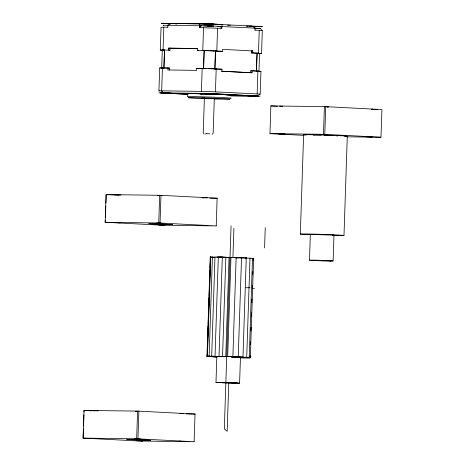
<?xml version="1.0" encoding="UTF-8"?>
<svg xmlns="http://www.w3.org/2000/svg" width="465" height="465" viewBox="0 0 465 465"><rect width="100%" height="100%" fill="white"/><g stroke="black" fill="none" stroke-linecap="round" stroke-linejoin="round"><path stroke-width="0.7" d="M83.456 428.893L83.154 438.123L139.948 441.035L194.201 441.738L137.303 438.809L83.049 438.106L84.037 410.403L138.221 411.118L195.12 414.048L186.372 413.943M83.555 426.05L83.927 414.687M84.026 411.851L83.967 410.415L91.989 410.839M105.218 222.276L159.396 222.991L216.295 225.92L162.047 225.211L105.148 222.282L106.136 194.585L160.315 195.3L217.219 198.23L209.913 198.142M105.247 222.299L105.317 220.172M105.41 217.329L105.788 205.972M105.881 203.129L106.165 194.608M136.658 438.791L137.576 411.101M137.954 438.832L138.872 411.141M159.326 90.867L158.931 90.803L159.698 67.942L169.353 68.053L169.289 70.035M162.494 50.261L160.297 50.075L161.07 27.214L167.929 27.232M161.681 68.006L162.285 50.144L164.558 50.11L163.959 67.977L161.681 68.006L162 68.059M169.353 68.053L162.436 67.902L161.669 90.762L163.041 92.82L160.89 92.837L187.732 94.302M160.297 50.075L163.041 50.034L163.808 27.173M158.751 222.968L159.669 195.277M160.053 223.014L160.971 195.323M167.778 27.232L167.848 25.244L170.858 23.424L172.021 23.477M167.917 67.977L167.853 69.965L196.619 70.366L196.689 68.384L206.14 68.582M198.729 50.592L197.288 50.516L197.358 48.529L168.586 48.128L168.522 50.115L169.958 50.185L170.021 48.203L197.358 48.587M187.668 93.25L187.552 96.72A21.849 0.407 1.9 0 1 206.024 96.929A21.849 0.407 1.9 0 1 230.344 98.039L231.221 98.173A21.849 0.407 1.9 0 1 230.611 98.26M201.397 91.32L202.17 68.46L203.606 68.529L204.205 50.668L202.769 50.592L203.542 27.731L221.875 28.417M196.689 68.384L203.513 68.529L204.112 50.668L206.745 50.72M204.402 97.888L203.222 133.013L204.181 134.036M194.132 441.75L195.021 414.03M214.33 98.22L213.144 133.345L212.121 134.304M215.435 91.785L216.202 68.925L211.226 68.744M213.761 50.958L216.806 51.057L217.574 28.196M206.995 356.295L210.285 257.04L236.156 257.476L253.623 258.435L250.333 357.69L248.647 357.823M207.152 354.15L207.099 356.329L208.547 356.486M207.245 351.982L207.634 339.659M207.727 337.491L208.088 325.895M208.181 323.727L208.547 312.131M208.663 309.237L209.029 297.641M209.122 295.473L209.483 283.877M209.576 281.709L209.942 270.113M210.035 267.945L210.372 257.069M210.552 256.971L207.262 356.225L230.989 356.661L250.24 357.759L240.196 357.73M207.442 356.207L210.738 256.953M208.802 356.173L209.14 356.167L212.429 256.913M209.14 356.167L211.685 356.173L214.975 256.924M216.225 225.932L217.114 198.212M252.797 50.923L251.426 50.906L251.356 52.888L252.728 52.911L252.797 50.923L222.619 49.371L222.555 51.353L215.435 51.04L214.836 68.907L221.95 69.221L221.886 71.203L252.059 72.761L252.129 70.773L260.946 71.302L260.179 94.163L258.97 94.221M218.323 256.971L215.033 356.219L211.685 356.173M231.861 356.888L240.452 357.382L239.597 383.189L215.975 382.416L216.835 356.614L224.891 356.661L213.569 356.329L217.329 356.562M222.311 257.052L219.021 356.306L223.462 356.423M222.543 356.399L225.839 257.145M229.059 257.238L225.763 356.492L224.752 356.457M231.053 225.885L224.322 428.893L227.158 431.282L228.774 382.701M227.681 356.55L230.971 257.296M232.93 257.279L233.895 228.274M236.156 257.476L232.866 356.731L241.847 357.108M241.533 257.691L238.237 356.94L245.84 357.318M221.235 71.221L250.687 72.738L250.757 70.756L252.129 70.773M246.252 257.906L242.963 357.161L248.665 357.504M255.082 30.126L255.151 28.144L217.841 26.377M250.001 258.11L246.706 357.364L250.118 357.655M257.017 53.179L259.563 53.37L258.964 71.238L256.418 71.046L257.017 53.179L251.356 52.888M260.179 94.163L257.151 93.936L257.877 71.069L256.506 71.052L257.104 53.184L261.551 53.44L262.318 30.574L260.4 28.522L255.07 28.191M254.925 30.12L259.243 30.341L258.476 53.202L252.728 52.911M252.512 258.296L249.223 357.544L250.478 357.713L250.112 357.765M250.036 355.615L249.967 357.788L245.811 357.823M250.397 344.745L250.496 341.851M250.856 330.981L250.978 327.36M251.338 316.491L251.455 312.869M251.792 302.727L251.914 299.105M252.274 288.236L252.367 285.341M252.733 274.472L252.826 271.572M253.187 260.708L253.256 258.534L253.623 258.435M264.573 247.892L265.248 227.647M303.808 135.367L269.979 133.629L270.868 105.91L325.052 106.625L381.951 109.554L380.963 137.256L346.96 136.815M300.326 234.069L303.616 134.815M316.642 260.598L309.492 260.202L310.347 234.395L333.969 235.168L333.114 260.975L318.519 260.714M269.979 133.629L323.483 134.298L324.401 106.607M380.928 137.233L324.785 134.339L325.703 106.648M343.99 235.493L347.285 136.245M200.932 25.761L199.439 27.673L200.932 25.761L213.702 26.162L207.745 25.964L209.884 25.982M206.181 133.705L205.768 134.089L205.85 133.688M260.4 28.522L254.785 28.51M158.931 90.803L207.053 91.454L257.151 93.936M259.563 53.37L258.04 53.411M261.551 53.44L258.807 53.481M260.946 71.302L259.04 71.354M206.954 356.306L208.709 356.173M270.868 105.91L277.378 106.27M336.933 135.966L337.363 135.821L336.887 135.745M333.969 235.168L332.527 235.232M236.528 257.808L237.156 257.837L234.947 257.645M309.492 260.202L316.241 260.261M240.126 357.434L240.452 357.382M215.975 382.416L225.048 382.532M262.045 30.614L259.243 30.341M234.767 257.651L243.439 257.854L237.534 257.656M252.047 258.563L253.256 258.534M235.499 257.633L234.68 257.662L235.017 257.703M245.776 258.081L246.59 258.052L246.252 258.011M246.427 258.075L244.677 257.912L245.723 257.97M208.268 356.184L208.64 356.173M175.648 23.913L177.078 23.837L175.346 23.663M241.812 357.765L248.147 357.829M235.406 257.627L236.4 257.639M314.259 260.226L311.579 260.272L314.59 260.499M232.116 356.882L240.196 357.103M234.825 383.166L237.51 383.119L232.448 382.794M170.934 23.663L165.342 23.448L170.858 23.605M258.273 26.639L260.464 26.61L258.005 26.424L262.452 26.674L252.489 26.615M216.202 68.925L214.04 68.867M206.28 93.459L158.861 92.791L187.802 94.354M230.652 95.761L258.127 96.086L213.203 93.715M230.646 95.813L260.115 96.15L212.325 93.674M203.542 27.731L199.584 27.673L199.63 23.825L222.084 24.569L221.724 28.412L220.584 26.412L210.604 25.959M371.75 109.432L377.539 109.508M223.839 257.29L222.194 257.244M245.834 287.713L249.99 287.771M207.646 23.953L161.256 23.291L170.742 23.878M162.785 23.471L171.103 23.587M205.257 24.064L217.707 24.296L211.703 24.081M227.478 25.215L230.378 25.255M167.848 25.244L201.903 25.813M252.547 26.4L260.871 26.517M168.737 25.313L163.122 25.296L163.442 25.343M162.436 67.902L163.872 67.977L164.476 50.11L163.041 50.034L169.958 50.185M197.288 50.516L204.112 50.668M222.555 51.353L215.533 51.045L214.935 68.907L221.95 69.221M250.687 72.738L252.059 72.761M160.442 92.948L171.515 93.105M202.914 93.541L215.371 93.773M161.936 93.023L163.308 93.041M216.446 94.569L220.794 94.628M224.415 94.68L228.036 94.732M247.461 95.837L258.528 95.993M202.769 50.592L207.716 50.743M203.513 68.529L205.222 68.564M244.997 357.818L240.01 357.736M326.942 106.973L328.412 106.967L326.814 106.863M371.483 109.263L372.959 109.263L372.006 109.188M206.443 133.688L209.808 133.798M221.108 257.133L219.538 257.139L222.038 257.279M236.325 257.639L237.586 257.662M223.578 356.748L219.66 356.649M216.841 356.684L213.987 356.69L217.091 356.893M240.87 357.666L243.724 357.661L239.957 357.434M222.723 382.474L218.062 382.486L221.073 382.718M206.722 23.93L163.186 23.378L165.645 23.564M209.948 24.064L207.814 24.046L213.766 24.244L206.838 23.895M207.611 93.541L205.472 93.523L211.43 93.721L208.378 93.564M321.385 135.083L313.544 135.042L314.026 135.117M221.886 257.157L216.859 257.081L226.089 257.354L223.584 257.209M315.154 260.191L318.56 260.319M222.491 356.393L221.636 356.37L226.176 356.504M239.789 357.294L243.3 357.306L241.451 357.167M231.971 357.323L232.395 357.335M233.936 383.201L222.125 382.817M137.646 411.275L135.431 411.258L135.885 411.304M205.338 68.524L210.413 68.681M208.058 23.924L211.918 24.052M207.157 50.691L208.733 50.772M207.291 93.488L201.333 93.308L202.769 93.378M282.79 106.253L279.785 106.212L280.238 106.258M323.483 134.298L324.785 134.339M324.024 135.391L327.877 135.524M118.999 195.073L115.053 194.887L121.086 195.068M221.131 257.11L222.735 257.18M240.556 257.79L237.359 257.75L238.376 257.831M317.973 260.261L329.452 260.691M321.536 260.784L331.028 260.906L329.609 260.766M228.152 356.562L226.42 356.51L233.79 356.76M237.115 357.335L231.814 357.271L232.68 357.358M224.461 382.474L227.554 382.608M212.755 26.255L203.821 25.912M255.337 28.412L258.244 28.452L255.198 28.295M208.425 50.726L213.534 50.912M208.128 68.64L209.163 68.675M206.989 93.442L210.86 93.575M210.168 98.603L216.795 98.685L201.909 98.191L204.216 98.365M209.721 50.766L212.296 50.859M325.169 135.193L333.672 135.536M325.169 135.292L331.115 135.518M321.019 260.354L326.965 260.574M222.671 257.157L227.897 257.383M236.97 357.213L232.256 357.004M227.507 382.567L230.57 382.678M183.78 413.618L179.978 413.554L180.931 413.623M210.203 68.71L214.109 68.826M209.366 93.558L212.098 93.622M212.726 24.116L259.377 26.441M162.082 195.538L157.53 195.44L159.129 195.544M315.642 260.598L319.007 260.691M230.082 382.701L239.597 383.189M212.819 50.923L216.806 51.057M211.383 93.634L213.272 93.674M207.274 197.863L202.072 197.735L203.676 197.834M98.162 410.833L92.959 410.705L94.564 410.81M163.041 50.034L164.558 50.11M203.67 23.831L216.597 24.442M249.531 26.139L261.138 26.738M162.512 23.25L170.748 23.674M168.586 48.128L170.021 48.203M250.757 70.756L256.418 71.046M202.647 93.32L214.255 93.918M247.188 95.616L258.802 96.214M255.936 96.116L257.372 96.191M190.034 93.471L193.609 93.651M200.043 93.982L202.188 94.093M161.599 92.75L163.041 92.82L161.622 90.762M160.175 92.727L171.783 93.326M107.607 194.684L114.803 195.056M252.344 288.626L254.512 288.736M214.324 356.835L209.628 356.562M213.941 94.534L215.847 94.61M328.017 260.673L333.114 260.975M235.552 257.75L236.598 257.808M161.896 68.128L159.698 67.942M210.616 356.638L208.622 356.492L216.277 356.928L208.163 356.457M213.871 257.378L210.285 257.04M214.999 94.593L215.679 94.645M312.073 234.563L310.347 234.395M245.636 257.965L246.351 258.017M234.918 257.703L235.639 257.75M208.064 356.452L207.163 356.341M207.047 356.237L208.768 356.51M207.971 356.44L207.175 356.353M247.386 26.255L246.572 26.145L252.257 26.127L255.674 28.574M162.605 50.191L162.285 50.144M336.788 135.838L337.259 135.914M220.584 26.412L221.555 27.917M310.295 234.738A21.849 0.419 1.9 0 1 305.796 233.959A21.849 0.419 1.9 0 1 338.904 235.069A21.849 0.419 1.9 0 1 333.527 235.517M306.104 135.083A21.849 0.419 1.9 0 1 325.645 135.117A21.849 0.419 1.9 0 1 344.617 136.367M187.279 93.977A26.023 0.488 1.9 0 1 192.87 93.535A26.023 0.488 1.9 0 1 226.879 94.691A26.023 0.488 1.9 0 1 231.146 95.47M204.437 98.656A20.861 0.389 1.9 0 1 192.254 97.644A20.861 0.389 1.9 0 1 226.664 98.807A20.861 0.389 1.9 0 1 213.912 98.975M189.226 93.698A20.861 0.389 1.9 0 1 192.336 93.668M199.991 93.802A20.861 0.389 1.9 0 1 208.988 94.064M214.4 94.256A20.861 0.389 1.9 0 1 222.096 94.581M225.368 94.75A20.861 0.389 1.9 0 1 229.489 95.034M187.657 93.744A21.849 0.407 1.9 0 1 211.819 94.139A21.849 0.407 1.9 0 1 230.71 95.278M188.296 94A24.831 0.465 1.9 0 1 208.895 93.988A24.831 0.465 1.9 0 1 231.268 95.424M278.954 133.891L285.022 134.106L278.954 133.891M321.425 134.449L327.494 134.658L321.425 134.449M365.972 136.739L372.041 136.954L365.972 136.739M114.221 222.566L120.29 222.781L114.221 222.566M149.143 223.665L148.812 223.712L172.631 224.49L149.143 223.665M156.693 223.119L162.762 223.334L156.693 223.119M158.768 224.857L164.831 225.072L158.768 224.857M201.24 225.409L207.309 225.624L201.24 225.409M92.128 438.385L98.196 438.6L92.128 438.385M127.05 439.483L126.718 439.535L150.538 440.314L127.05 439.483M134.6 438.937L140.668 439.152L134.6 438.937M136.675 440.68L142.738 440.896L136.675 440.68M179.147 441.233L185.215 441.448L179.147 441.233M252.437 26.325L258.313 26.534L252.437 26.325M163.087 92.913L168.958 93.122L163.087 92.913M250.1 95.802L255.971 96.011L250.1 95.802"/></g></svg>
